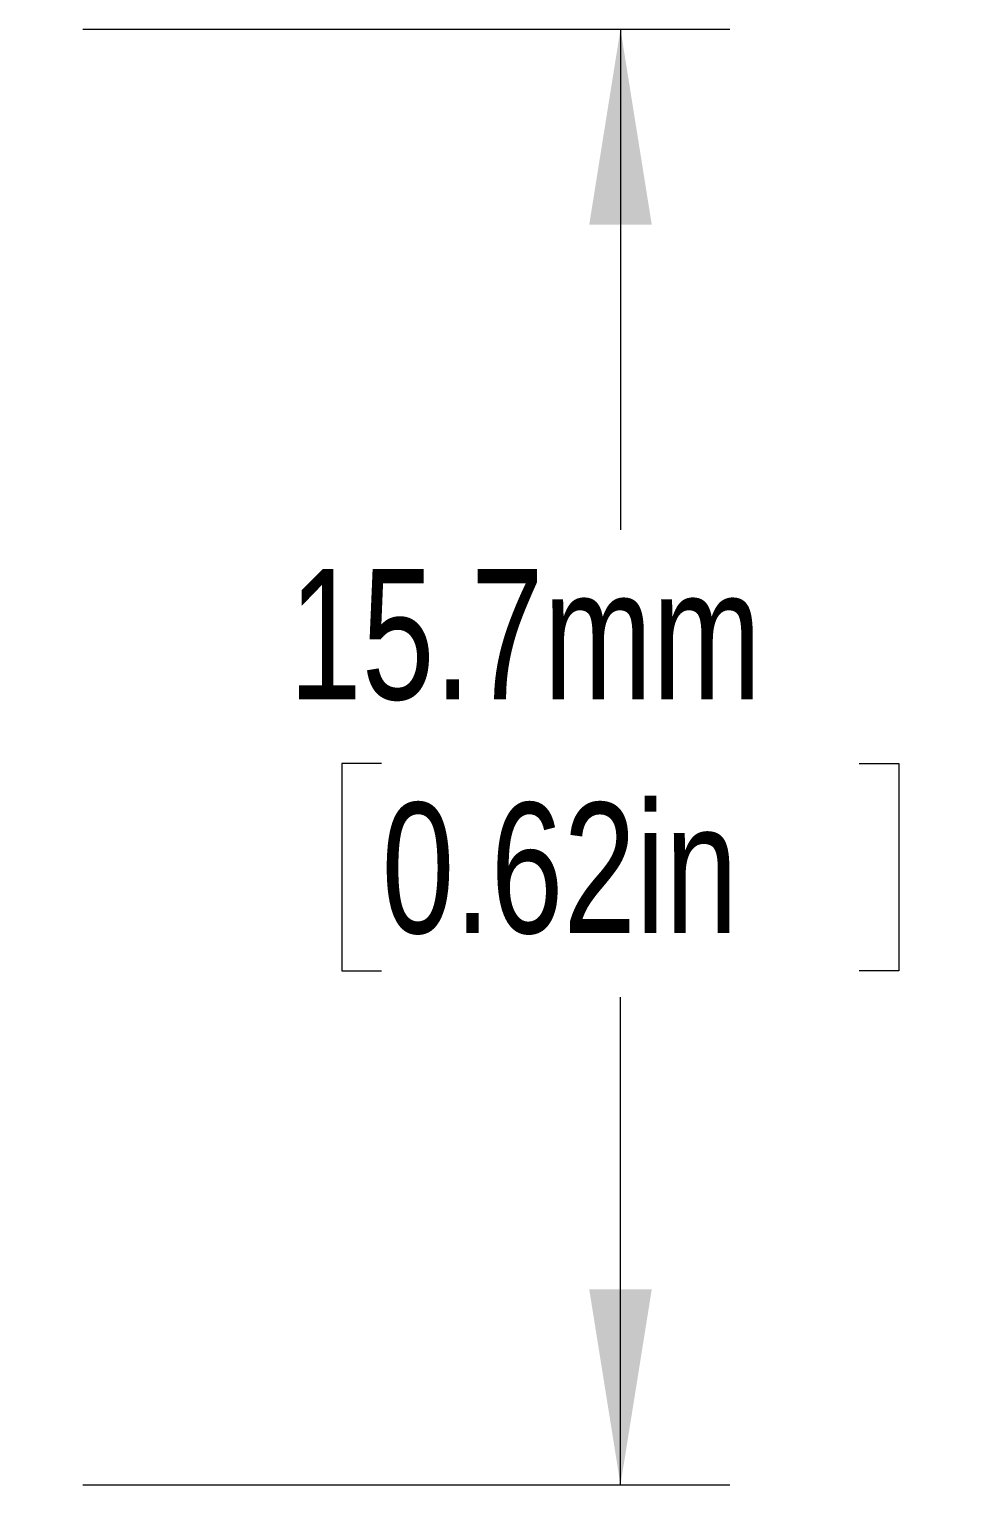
# Model space of a CAD drawing. Header units: millimetres. Extents: x 2 to 278, y 1 to 215.
# Drawn here: x 199.91 to 215.09, y 161.14 to 184.76 of the extents above; entities that cross this region are included whole.
import ezdxf

# ---------------------------------------------------------------- set-up
doc = ezdxf.new("R2010")
doc.units = ezdxf.units.MM
doc.styles.add('SLDTEXTSTYLE0', font='TXT', dxfattribs={"width": 0.75})
doc.dimstyles.new('SLDDIMSTYLE0', dxfattribs={"dimtxt": 2.116667, "dimasz": 3.175, "dimexe": 0, "dimexo": 0.0625, "dimgap": 0.529167, "dimtad": 0, "dimtih": 1, "dimtoh": 1, "dimdec": 1, "dimlfac": 0.666667, "dimrnd": 1e-09, "dimzin": 12, "dimdsep": 46, "dimtxsty": 'SLDTEXTSTYLE0', "dimsah": 1, "dimcen": 0.09, "dimadec": 0, "dimazin": 3, "dimtfac": 1, "dimtdec": 1, "dimtofl": 0, "dimtmove": 0, "dimatfit": 3, "dimfxl": 1, "dimfrac": 2, "dimtolj": 1, "dimtzin": 12, "dimarcsym": 0})

# ---------------------------------------------------------------- blocks, each defined once
blk = doc.blocks.new('_D_8')
at = {"color": 8, "linetype": 'Continuous', "lineweight": 18}
for p, q in [((200.788, 184.762), (211.296, 184.762)), ((209.518, 184.762), (209.518, 176.636)), ((205.639, 172.843), (204.995, 172.843)), ((204.995, 172.843), (204.995, 169.48)), ((213.396, 172.843), (214.04, 172.843)), ((214.04, 172.843), (214.04, 169.48)), ((204.995, 169.48), (205.639, 169.48)), ((214.04, 169.48), (213.396, 169.48)), ((209.518, 161.14), (209.518, 169.051)), ((200.788, 161.14), (211.296, 161.14))]:
    blk.add_line(p, q, dxfattribs=at)
for points in [[(209.518, 184.762), (209.01, 181.587), (210.026, 181.587)], [(209.518, 161.14), (210.026, 164.315), (209.01, 164.315)]]:
    blk.add_solid(points, dxfattribs=at)
at = {"color": 8, "linetype": 'Continuous', "lineweight": 18, "char_height": 2.1167, "attachment_point": 1, "style": 'SLDTEXTSTYLE0'}
for s, insert in [('15.7mm', (204.136, 176.001)), ('0.62in', (205.639, 172.209))]:
    blk.add_mtext(s, dxfattribs=dict(at, insert=insert))

msp = doc.modelspace()

# ---------------------------------------------------------------- dimensions: what is measured, and where the dimension line sits
at = {"color": 8, "linetype": 'Continuous', "lineweight": 18}
dim = msp.add_linear_dim(base=(209.518, 161.14), p1=(197.93, 184.762), p2=(197.93, 161.14), angle=90, dimstyle='SLDDIMSTYLE0', dxfattribs=at)
dim.commit()
dim.dimension.update_dxf_attribs({"geometry": '_D_8', "text_midpoint": (209.518, 172.843), "dimtype": 160})

doc.saveas('drawing.dxf')
